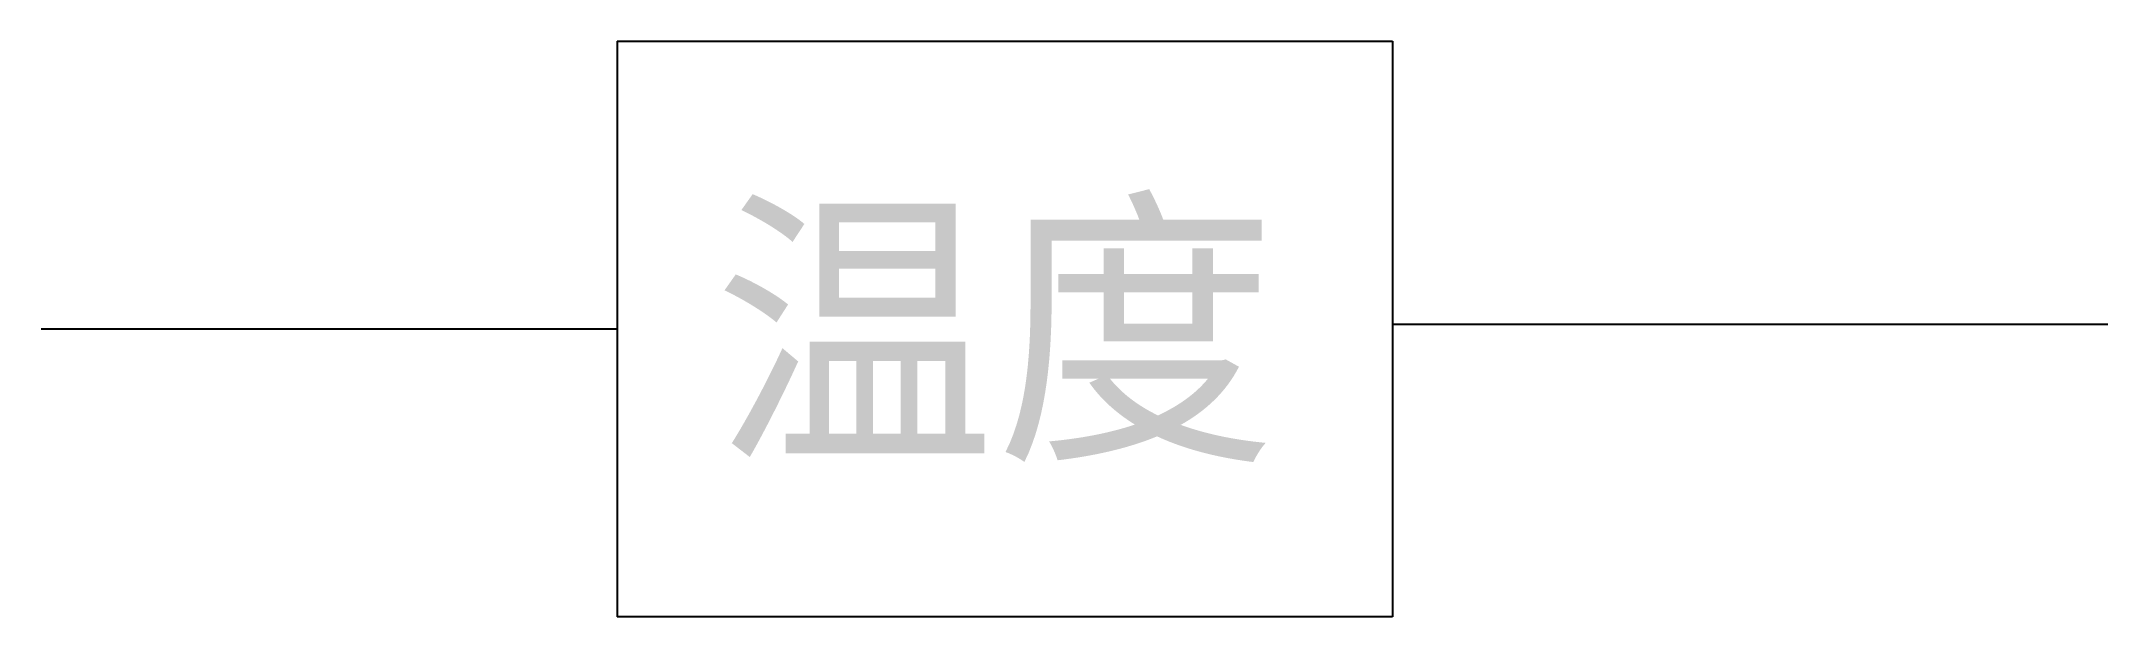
# Model space of a CAD drawing. Header units: metres. Extents: x -22070.3 to -22022.5, y -12640.8 to -12627.5.
import ezdxf

# ---------------------------------------------------------------- set-up
doc = ezdxf.new("R2010")
doc.units = ezdxf.units.M

msp = doc.modelspace()

# ---------------------------------------------------------------- linework, layer by layer
for p, q in [((-22056.98, -12627.53), (-22056.98, -12640.83)), ((-22056.98, -12627.53), (-22039.07, -12627.53)), ((-22039.07, -12627.53), (-22039.07, -12640.83)), ((-22039.07, -12634.07), (-22022.54, -12634.07)), ((-22056.98, -12634.18), (-22070.29, -12634.18)), ((-22039.07, -12640.83), (-22056.98, -12640.83))]:
    msp.add_line(p, q)

# ---------------------------------------------------------------- texts
msp.add_text('温度', height=5).set_placement((-22054.75, -12636.71))

doc.saveas('drawing.dxf')
